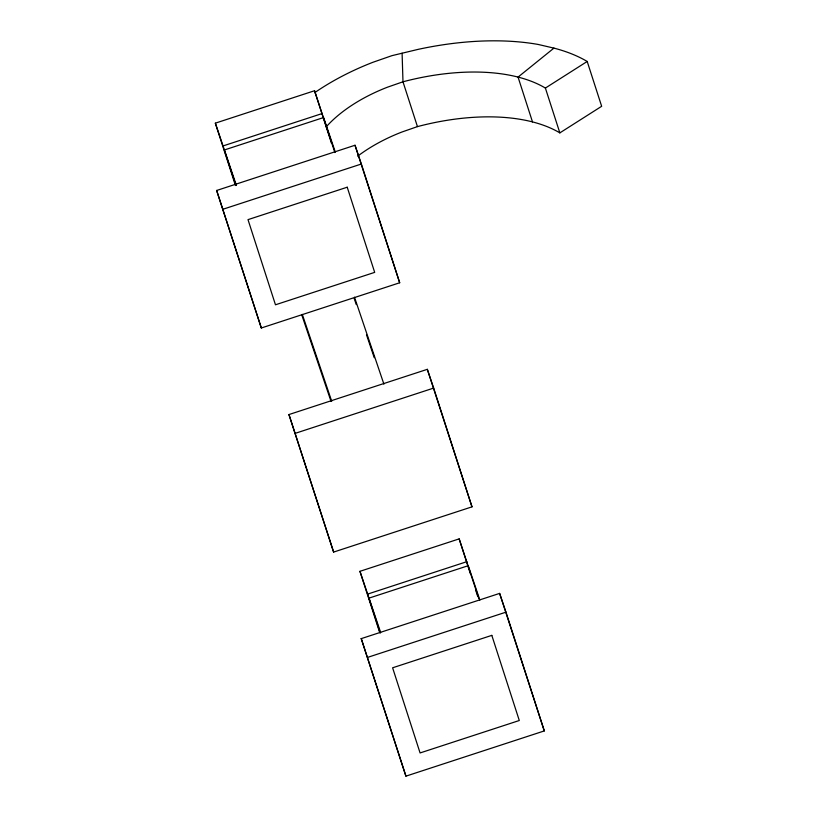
<?xml version="1.0" encoding="UTF-8"?>
<svg xmlns="http://www.w3.org/2000/svg" width="817" height="817" viewBox="0 0 817 817"><rect width="100%" height="100%" fill="white"/><g stroke="black" fill="none" stroke-linecap="round" stroke-linejoin="round"><path stroke-width="1.23" d="M553.946 48.121L518.06 77.094L532.49 121.907A165.616 85.295 -17.9 0 1 559.849 132.885L601.659 106.292L587.198 61.469A205.823 105.996 -17.9 0 0 553.946 48.121L538.137 44.445A219.467 113.022 -17.9 0 0 418.222 49.347L391.976 55.648L372.971 62.266A164.932 84.937 -17.9 0 0 314.708 92.658M326.157 126.921A109.866 56.587 -17.9 0 1 387.432 87.205L402.985 81.792A165.494 85.234 -17.9 0 1 545.388 88.062L587.198 61.469M532.49 121.896A165.463 85.213 -17.9 0 0 417.446 126.615L401.893 132.027A109.866 56.587 -17.9 0 0 357.672 156.18M235.47 185.52L215.341 123.163L314.555 90.738L334.858 152.534M215.341 123.163L223.051 145.937L322.266 113.512M216.648 190.473L355.017 145.252L361.369 164.013L399.687 282.774L261.317 327.995L216.648 190.473L261.317 327.995M223 209.234L361.369 164.013M288.952 414.556L427.322 369.325L433.674 388.085L471.991 506.846L333.622 552.078L288.952 414.556L333.622 552.078M295.294 433.316L433.674 388.085M379.68 632.481L359.95 571.318L459.164 538.883L478.905 598.769M359.95 571.318L367.66 594.092L466.875 561.667M361.247 638.628L499.626 593.397L505.978 612.158L544.296 730.919L405.926 776.15L361.247 638.628L405.926 776.15M367.599 657.389L505.978 612.158M399.687 282.774L355.017 145.252M471.991 506.846L427.322 369.325M544.296 730.919L499.626 593.397M335.246 151.88L323.624 117.536L224.409 149.96L236.44 185.49M479.855 600.025L468.233 565.691L369.018 598.115L380.64 632.46M354.476 297.184L383.908 384.143M354.221 298.522L356.263 304.567M366.486 334.756L374.247 357.703M302.31 314.412L331.712 401.259M301.667 314.596L331.059 401.443M545.388 88.062L559.849 132.885M417.446 126.604L402.985 81.792L402.097 53.217M314.555 90.738L331.579 143.506M459.164 538.883L470.378 573.667M475.8 590.456L477.731 596.451M223.051 145.937L235.858 185.418M367.66 594.092L380.252 633.114M347.215 187.216L248 219.64L275.472 304.792L374.686 272.367L347.215 187.216M491.814 635.371L392.609 667.795L420.081 752.947L519.295 720.512L491.814 635.371"/></g></svg>
